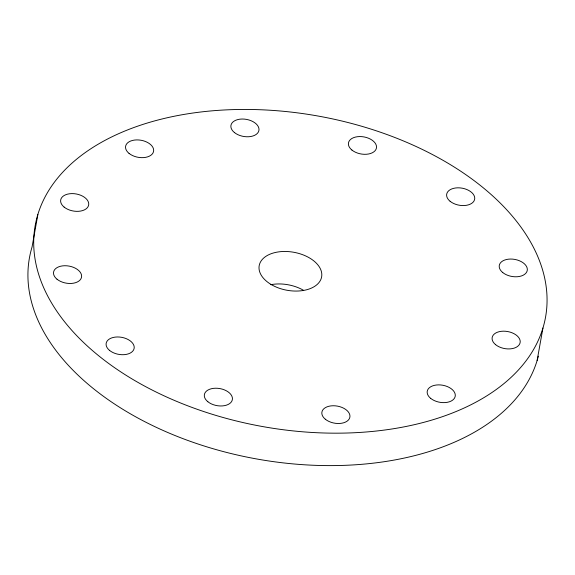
<?xml version="1.0" encoding="UTF-8"?>
<svg xmlns="http://www.w3.org/2000/svg" width="575" height="575" viewBox="0 0 575 575"><rect width="100%" height="100%" fill="white"/><g stroke="black" fill="none" stroke-linecap="round" stroke-linejoin="round"><path stroke-width="0.86" d="M37.878 214.518L32.056 246.991A259.246 157.708 10.2 0 0 242.14 456.09A259.246 157.708 10.2 0 0 538.322 356.184M537.122 360.482L542.944 328.009A259.246 157.708 10.2 0 0 203.996 111.629A259.246 157.708 10.2 0 0 124.293 374.152A259.246 157.708 10.2 0 0 542.944 328.009M270.732 284.697A31.726 19.298 10.2 0 1 303.55 290.317M234.392 132.516A14.217 8.654 10.2 0 0 258.29 132.157A14.217 8.654 10.2 0 0 242.118 119.025A14.217 8.654 10.2 0 0 234.392 132.516M271.45 284.683A31.726 19.298 10.2 0 0 321.576 277.164A31.726 19.298 10.2 0 0 278.207 251.943A31.726 19.298 10.2 0 0 271.45 284.683M129.059 153.396A14.217 8.654 10.2 0 0 152.957 153.036A14.217 8.654 10.2 0 0 136.785 139.905A14.217 8.654 10.2 0 0 129.059 153.396M64.134 207.093A14.217 8.654 10.2 0 0 88.032 206.734A14.217 8.654 10.2 0 0 71.861 193.603A14.217 8.654 10.2 0 0 64.134 207.093M57.018 279.22A14.217 8.654 10.2 0 0 80.91 278.861A14.217 8.654 10.2 0 0 64.738 265.729A14.217 8.654 10.2 0 0 57.018 279.22M109.609 350.455A14.217 8.654 10.2 0 0 133.508 350.096A14.217 8.654 10.2 0 0 117.336 336.964A14.217 8.654 10.2 0 0 109.609 350.455M207.827 401.709A14.217 8.654 10.2 0 0 231.725 401.35A14.217 8.654 10.2 0 0 215.553 388.218A14.217 8.654 10.2 0 0 207.827 401.709M325.349 419.24A14.217 8.654 10.2 0 0 349.241 418.887A14.217 8.654 10.2 0 0 333.076 405.749A14.217 8.654 10.2 0 0 325.349 419.24M430.682 398.367A14.217 8.654 10.2 0 0 454.581 398.008A14.217 8.654 10.2 0 0 438.409 384.876A14.217 8.654 10.2 0 0 430.682 398.367M495.607 344.669A14.217 8.654 10.2 0 0 519.505 344.31A14.217 8.654 10.2 0 0 503.333 331.178A14.217 8.654 10.2 0 0 495.607 344.669M502.73 272.536A14.217 8.654 10.2 0 0 526.621 272.176A14.217 8.654 10.2 0 0 510.449 259.045A14.217 8.654 10.2 0 0 502.73 272.536M450.132 201.307A14.217 8.654 10.2 0 0 474.03 200.948A14.217 8.654 10.2 0 0 457.858 187.817A14.217 8.654 10.2 0 0 450.132 201.307M351.914 150.053A14.217 8.654 10.2 0 0 375.813 149.694A14.217 8.654 10.2 0 0 359.641 136.562A14.217 8.654 10.2 0 0 351.914 150.053"/></g></svg>
